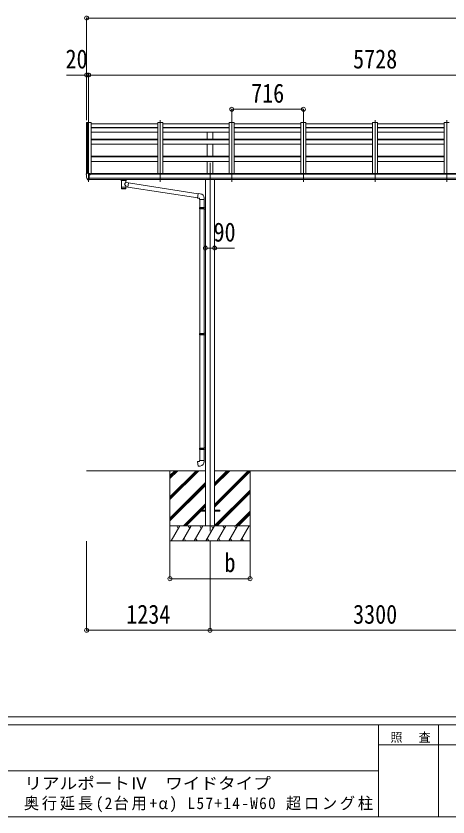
# Model space of a CAD drawing. Units: millimetres at full size, sheet at 1:40; some dimension numbers follow another scale. Extents: x -11181 to 11305, y -7804 to 7716.
# Drawn here: x 42 to 4359, y -7804 to 191 of the extents above; entities that cross this region are included whole.
import ezdxf
from ezdxf.enums import TextEntityAlignment as Align

# ---------------------------------------------------------------- set-up
doc = ezdxf.new("R2010")
doc.units = ezdxf.units.MM
doc.header["$LTSCALE"] = 40
doc.header["$PDMODE"] = 32
doc.header["$PDSIZE"] = 40
for name, color, linetype, lineweight in [('0-0_0', 7, 'Continuous', 9), ('0-1_本体', 4, 'Continuous', 9), ('0-2_部品', 7, 'Continuous', 9), ('0-8_PARTS2', 2, 'Continuous', 9), ('0-A_寸法', 6, 'Continuous', 9), ('F-0_240', 7, 'Continuous', 9)]:
    doc.layers.add(name, color=color, linetype=linetype, lineweight=lineweight)
doc.styles.add('ＭＳ ゴシック', font='')
doc.styles.get('ＭＳ ゴシック').set_extended_font_data('MS Gothic')

msp = doc.modelspace()

# ---------------------------------------------------------------- linework, layer by layer
at = {"layer": '0-0_0'}
for p, q in [((746.42, -4347.1), (1935.22, -4347.1)), ((1580.42, -4347.1), (1580.42, -5047.1)), ((1580.42, -4607.83), (1841.15, -4347.1)), ((1580.42, -4621.97), (1855.29, -4347.1)), ((1580.42, -4636.11), (1869.43, -4347.1)), ((1580.42, -4423.98), (1657.3, -4347.1)), ((1580.42, -4409.84), (1643.16, -4347.1)), ((1580.42, -4395.7), (1629.01, -4347.1)), ((2025.62, -4683.13), (2361.65, -4347.1)), ((2025.62, -4697.27), (2375.79, -4347.1)), ((2025.62, -4499.28), (2177.8, -4347.1)), ((2025.62, -4485.14), (2163.66, -4347.1)), ((2025.62, -4471), (2149.51, -4347.1)), ((2025.62, -4347.1), (5235.22, -4347.1)), ((2025.62, -4711.41), (2380.42, -4356.62)), ((2380.42, -4347.1), (2380.42, -5047.1)), ((1580.42, -4819.96), (1935.22, -4465.16)), ((1580.42, -4834.1), (1935.22, -4479.3)), ((1580.42, -4848.25), (1935.22, -4493.45)), ((2025.62, -4895.26), (2380.42, -4540.46)), ((2037.92, -4897.1), (2380.42, -4554.6)), ((2052.06, -4897.1), (2380.42, -4568.75)), ((1715.41, -4897.1), (1935.22, -4677.29)), ((1884.06, -4742.59), (1935.22, -4691.44)), ((1898.2, -4742.59), (1935.22, -4705.58)), ((1729.55, -4897.1), (1880.42, -4746.24)), ((1743.69, -4897.1), (1889.2, -4751.59)), ((2235.91, -4897.1), (2380.42, -4752.59)), ((2250.05, -4897.1), (2380.42, -4766.74)), ((2264.19, -4897.1), (2380.42, -4780.88)), ((2380.42, -4897.1), (1580.42, -4897.1)), ((1590.71, -5047.1), (1677.31, -4897.1)), ((1662.31, -4923.08), (1647.31, -4897.1)), ((1706.18, -5047.1), (1792.78, -4897.1)), ((1777.78, -4923.08), (1762.78, -4897.1)), ((1821.65, -5047.1), (1908.25, -4897.1)), ((1893.25, -4923.08), (1878.25, -4897.1)), ((1937.12, -5047.1), (2023.72, -4897.1)), ((2008.72, -4923.08), (1993.72, -4897.1)), ((2052.59, -5047.1), (2139.19, -4897.1)), ((2124.19, -4923.08), (2109.19, -4897.1)), ((2168.06, -5047.1), (2254.66, -4897.1)), ((2224.66, -4897.1), (2239.66, -4923.08)), ((2283.53, -5047.1), (2370.13, -4897.1)), ((1721.17, -5021.12), (1736.17, -5047.1)), ((1836.65, -5021.12), (1851.65, -5047.1)), ((1952.12, -5021.12), (1967.11, -5047.1)), ((2067.58, -5021.12), (2082.58, -5047.1)), ((2183.05, -5021.12), (2198.05, -5047.1)), ((2298.53, -5021.12), (2313.52, -5047.1)), ((1580.42, -5047.1), (2380.42, -5047.1))]:
    msp.add_line(p, q, dxfattribs=at)
at = {"layer": '0-1_本体'}
for p, q in [((746.42, -872.17), (746.41, -1384.26)), ((747.36, -871.29), (755.2, -870.88)), ((755.42, -870.95), (755.42, -1377.71)), ((755.49, -871.07), (756.12, -872.69)), ((791.42, -870.87), (791.42, -1387.89)), ((1457.42, -870.87), (1457.42, -1377.49)), ((1507.42, -870.87), (1457.42, -870.87)), ((1507.42, -870.87), (1507.42, -1377.49)), ((2173.42, -870.87), (2173.42, -1377.49)), ((2223.42, -870.87), (2173.42, -870.87)), ((2223.42, -870.87), (2223.42, -1377.49)), ((2889.42, -870.87), (2889.42, -1377.49)), ((2939.42, -870.87), (2889.42, -870.87)), ((2939.42, -870.87), (2939.42, -1377.49)), ((3605.42, -870.87), (3605.42, -1377.49)), ((3655.42, -870.87), (3605.42, -870.87)), ((3655.42, -870.87), (3655.42, -1377.49)), ((4321.42, -870.87), (4321.42, -1377.49)), ((4371.42, -870.87), (4321.42, -870.87)), ((791.42, -883.87), (1457.42, -883.87)), ((791.42, -921.66), (1457.42, -921.66)), ((791.42, -924.77), (1457.42, -924.77)), ((1507.42, -883.87), (2173.42, -883.87)), ((1507.42, -921.66), (2173.42, -921.66)), ((1507.42, -924.77), (2173.42, -924.77)), ((2223.42, -883.87), (2889.42, -883.87)), ((2223.42, -921.66), (2889.42, -921.66)), ((2223.42, -924.77), (2889.42, -924.77)), ((2939.42, -883.87), (3605.42, -883.87)), ((2939.42, -921.66), (3605.42, -921.66)), ((2939.42, -924.77), (3605.42, -924.77)), ((3655.42, -883.87), (4321.42, -883.87)), ((3655.42, -921.66), (4321.42, -921.66)), ((3655.42, -924.77), (4321.42, -924.77)), ((791.42, -969.42), (1457.42, -969.42)), ((791.42, -1037.67), (1457.42, -1037.67)), ((1507.42, -969.42), (2173.42, -969.42)), ((1507.42, -1037.67), (2173.42, -1037.67)), ((1952.92, -1036.33), (1952.92, -969.42)), ((2007.92, -1036.33), (2007.92, -969.42)), ((2223.42, -969.42), (2889.42, -969.42)), ((2223.42, -1037.67), (2889.42, -1037.67)), ((2939.42, -969.42), (3605.42, -969.42)), ((2939.42, -1037.67), (3605.42, -1037.67)), ((3655.42, -969.42), (4321.42, -969.42)), ((3655.42, -1037.67), (4321.42, -1037.67)), ((791.42, -1043.86), (1457.42, -1043.86)), ((791.42, -1087.68), (1457.42, -1087.68)), ((1507.42, -1043.86), (2173.42, -1043.86)), ((1507.42, -1087.68), (2173.42, -1087.68)), ((1952.92, -1209.22), (1952.92, -1087.68)), ((2007.92, -1209.22), (2007.92, -1087.68)), ((2223.42, -1043.86), (2889.42, -1043.86)), ((2223.42, -1087.68), (2889.42, -1087.68)), ((2939.42, -1043.86), (3605.42, -1043.86)), ((2939.42, -1087.68), (3605.42, -1087.68)), ((3655.42, -1043.86), (4321.42, -1043.86)), ((3655.42, -1087.68), (4321.42, -1087.68)), ((791.42, -1209.22), (1457.42, -1209.22)), ((791.42, -1216.22), (1457.42, -1216.22)), ((791.42, -1259.77), (1457.42, -1259.77)), ((1507.42, -1209.22), (2173.42, -1209.22)), ((1507.42, -1216.22), (2173.42, -1216.22)), ((1507.42, -1259.77), (2173.42, -1259.77)), ((1952.92, -1381.19), (1952.92, -1259.77)), ((2007.92, -1381.19), (2007.92, -1259.77)), ((2223.42, -1209.22), (2889.42, -1209.22)), ((2223.42, -1216.22), (2889.42, -1216.22)), ((2223.42, -1259.77), (2889.42, -1259.77)), ((2939.42, -1209.22), (3605.42, -1209.22)), ((2939.42, -1216.22), (3605.42, -1216.22)), ((2939.42, -1259.77), (3605.42, -1259.77)), ((3655.42, -1209.22), (4321.42, -1209.22)), ((3655.42, -1216.22), (4321.42, -1216.22)), ((3655.42, -1259.77), (4321.42, -1259.77)), ((6487.92, -1387.89), (772.92, -1387.89)), ((772.92, -1429.12), (6487.92, -1429.12)), ((796.42, -1387.89), (796.42, -1381.19)), ((6464.42, -1381.19), (796.42, -1381.19)), ((6487.92, -1440.96), (772.92, -1440.89)), ((1935.22, -1441.05), (1935.22, -4897.12)), ((2025.62, -1441.05), (2025.62, -4897.12))]:
    msp.add_line(p, q, dxfattribs=at)
msp.add_lwpolyline([(756.12, -1377.71), (756.12, -870.87), (791.42, -870.87)], dxfattribs=at)
msp.add_circle((780.39, -1392.63), 3, dxfattribs=at)
for centre, radius, start, end in [((747.42, -872.29), 1, 93, 173.32986), ((755.21, -871.18), 0.301, 21.06327, 92.86679)]:
    msp.add_arc(centre, radius, start, end, dxfattribs=at)
at = {"layer": '0-2_部品'}
for p, q in [((744.22, -1387.07), (744.22, -1387.7)), ((751.13, -1378.27), (747.06, -1384.08)), ((758.59, -1444.39), (748.85, -1429.01)), ((766.22, -1446.2), (766.22, -1377.7)), ((767.72, -1378.62), (766.22, -1378.62)), ((772.72, -1387.43), (766.22, -1387.04)), ((767.72, -1378.62), (767.72, -1384.79)), ((777.39, -1380.12), (767.72, -1379.39)), ((767.72, -1382.39), (781.72, -1382.44)), ((777.19, -1392.62), (777.72, -1392.62)), ((777.72, -1392.62), (778.02, -1392.62)), ((778.22, -1382.43), (778.22, -1380.53)), ((782.72, -1383.55), (782.72, -1387.88)), ((764.72, -1446.11), (761.01, -1445.88)), ((764.72, -1446.11), (766.22, -1446.2)), ((766.22, -1444), (766.72, -1444)), ((766.72, -1444), (767.22, -1443)), ((772.72, -1443), (767.22, -1443)), ((1090.71, -1447.21), (1090.71, -1441.09)), ((1094.81, -1451.71), (1094.8, -1532)), ((1140.61, -1469.28), (1140.61, -1451.69)), ((1165.84, -1473.19), (1140.61, -1469.27)), ((1140.63, -1532), (1140.61, -1515.37)), ((1140.61, -1515.62), (1158.82, -1518.45)), ((1144.71, -1447.21), (1144.71, -1441.09)), ((1165.84, -1473.19), (1158.82, -1518.45)), ((1857.28, -1625.02), (1159.09, -1516.7)), ((1860.95, -1583.09), (1165.52, -1475.2)), ((1881.94, -1583.15), (1861.1, -1581.33)), ((1877.02, -1638.89), (1923.02, -1638.89)), ((1879.02, -1638.89), (1879.02, -1721.55)), ((1921.02, -1638.89), (1921.02, -1718.99)), ((1923.02, -1638.89), (1923.02, -1627.98)), ((1877.02, -1723.55), (1878.02, -1721.55)), ((1877.02, -1723.55), (1921.02, -1723.55)), ((1877.02, -1723.55), (1877.02, -1731.55)), ((1877.02, -1731.55), (1921.02, -1731.55)), ((1877.02, -1731.55), (1878.02, -1733.55)), ((1878.02, -1721.55), (1921.02, -1721.55)), ((1878.02, -1733.55), (1921.02, -1733.55)), ((1879.02, -1733.55), (1879.02, -2977.74)), ((1916.54, -1723.55), (1916.11, -1721.55)), ((1919.02, -1719.05), (1935.02, -1718.58)), ((1919.02, -1721.05), (1919.02, -1719.05)), ((1919.02, -1721.05), (1921.02, -1721.05)), ((1919.02, -1736.05), (1919.02, -1734.05)), ((1919.02, -1736.05), (1935.02, -1736.52)), ((1921.02, -1736.11), (1921.02, -2975.18)), ((1935.02, -1718.58), (1935.02, -1736.52)), ((1877.02, -2979.74), (1878.02, -2977.74)), ((1877.02, -2979.74), (1921.02, -2979.74)), ((1877.02, -2979.74), (1877.02, -2987.74)), ((1877.02, -2987.74), (1921.02, -2987.74)), ((1877.02, -2987.74), (1878.02, -2989.74)), ((1878.02, -2977.74), (1921.02, -2977.74)), ((1878.02, -2989.74), (1921.02, -2989.74)), ((1879.02, -2989.74), (1879.02, -4122.9)), ((1916.54, -2979.74), (1916.11, -2977.74)), ((1919.02, -2975.24), (1935.02, -2974.77)), ((1919.02, -2977.24), (1919.02, -2975.24)), ((1919.02, -2977.24), (1921.02, -2977.24)), ((1919.02, -2992.24), (1919.02, -2990.24)), ((1919.02, -2992.24), (1935.02, -2992.71)), ((1921.02, -2992.3), (1921.02, -4120.34)), ((1935.02, -2974.77), (1935.02, -2992.71)), ((1877.02, -4124.9), (1878.02, -4122.9)), ((1877.02, -4124.9), (1921.02, -4124.9)), ((1877.02, -4124.9), (1877.02, -4132.9)), ((1877.02, -4132.9), (1921.02, -4132.9)), ((1877.02, -4132.9), (1878.02, -4134.9)), ((1878.02, -4122.9), (1921.02, -4122.9)), ((1878.02, -4134.9), (1921.02, -4134.9)), ((1879.02, -4134.9), (1879.02, -4244.9)), ((1916.54, -4124.9), (1916.11, -4122.9)), ((1919.02, -4120.4), (1935.02, -4119.93)), ((1919.02, -4122.4), (1919.02, -4120.4)), ((1919.02, -4122.4), (1921.02, -4122.4)), ((1919.02, -4137.4), (1919.02, -4135.4)), ((1919.02, -4137.4), (1935.02, -4137.87)), ((1921.02, -4137.46), (1921.02, -4244.9)), ((1935.02, -4119.93), (1935.02, -4137.87)), ((1877.02, -4244.9), (1923.02, -4244.9)), ((1877.02, -4254.9), (1877.02, -4244.9)), ((1923.02, -4244.9), (1923.02, -4255.82))]:
    msp.add_line(p, q, dxfattribs=at)
at = {"layer": '0-2_部品', "color": 4}
for p, q in [((1880.22, -4742.59), (1880.22, -4751.59)), ((1880.22, -4742.59), (1935.22, -4742.59)), ((1880.22, -4751.59), (1935.22, -4751.59)), ((2025.22, -4742.59), (2080.22, -4742.59)), ((2025.22, -4751.59), (2080.22, -4751.59)), ((2080.22, -4742.59), (2080.22, -4751.59))]:
    msp.add_line(p, q, dxfattribs=at)
at = {"layer": '0-2_部品'}
for points in [[(766.22, -1377.7), (754.22, -1377.7), (751.89, -1377.84)], [(766.22, -1432.31), (769.38, -1431.9), (772.72, -1431.47)], [(772.72, -1443), (772.72, -1384.79), (767.72, -1384.79)], [(777.39, -1380.12), (777.56, -1380.13), (777.72, -1380.17), (777.86, -1380.21), (777.98, -1380.26), (778.08, -1380.32), (778.16, -1380.39), (778.2, -1380.46), (778.22, -1380.53)], [(778.02, -1391.43), (778.02, -1392.62), (782.72, -1392.62)], [(782.72, -1391), (782.72, -1392.62), (783.19, -1392.62)], [(1090.75, -1447.26), (1090.73, -1446.91), (1090.98, -1445.95), (1091.5, -1445.07), (1092.3, -1444.23), (1093.41, -1443.43), (1094.81, -1442.71)], [(1090.75, -1447.15), (1090.73, -1447.5), (1090.98, -1448.46), (1091.5, -1449.35), (1092.3, -1450.18), (1093.41, -1450.98), (1094.81, -1451.71)], [(1140.61, -1442.72), (1140.85, -1442.81), (1142.2, -1443.55), (1143.32, -1444.39), (1144.07, -1445.26), (1144.53, -1446.16), (1144.7, -1447.04)], [(1140.61, -1451.69), (1140.85, -1451.6), (1142.2, -1450.87), (1143.32, -1450.02), (1144.07, -1449.15), (1144.53, -1448.25), (1144.7, -1447.37)], [(1861.1, -1581.33), (1857.09, -1627.15), (1877.02, -1628.89), (1877.02, -1638.89)], [(1916.54, -1723.55), (1916.54, -1731.55), (1916.11, -1733.55)], [(1919.02, -1734.05), (1921.02, -1734.05), (1921.02, -1721.05)], [(1916.54, -2979.74), (1916.54, -2987.74), (1916.11, -2989.74)], [(1919.02, -2990.24), (1921.02, -2990.24), (1921.02, -2977.24)], [(1916.54, -4124.9), (1916.54, -4132.9), (1916.11, -4134.9)], [(1919.02, -4135.4), (1921.02, -4135.4), (1921.02, -4122.4)], [(1881.94, -4300.65), (1861.1, -4302.47), (1857.09, -4256.64), (1877.02, -4254.9)]]:
    msp.add_lwpolyline(points, dxfattribs=at)
for centre, radius, start, end in [((747.22, -1387.07), 3, 93, 180), ((936.71, -1387.7), 192.49, 180.0008, 192.1233), ((751.45, -1427.51), 3, 191.83348, 210), ((751.95, -1378.84), 1, 93.5, 145), ((780.22, -1392.62), 2.5, 151.64236, 180), ((780.22, -1392.62), 2.5, 0, 151.64236), ((761.19, -1442.89), 3, 210, 266.5), ((1107.78, -1492.42), 51.38, 92.46126, 104.61963), ((1127.67, -1492.42), 51.38, 75.38037, 87.53874), ((1878.02, -1627.98), 45, 0, 85), ((1878.02, -4255.82), 45, 275, 0)]:
    msp.add_arc(centre, radius, start, end, dxfattribs=at)
for centre, major_axis, ratio, start_param, end_param in [((781.72, -1383.55), (-0.02, 1.1), 0.906239, 4.6917496, 6.2625459), ((1117.71, -1452.9), (-22.91, -0.42), 0.072511, 4.711586, 6.2823824), ((1117.71, -1519.56), (22.91, 0), 0.122865, 6.2831853, 9.424778), ((1117.74, -1451.27), (-22.91, -0.42), 0.072511, 4.711586, 6.2823824), ((1117.69, -1451.28), (22.92, -0.42), 0.07247, 0.0008089, 1.5716053), ((1117.69, -1452.9), (22.92, -0.42), 0.07247, 0.0008089, 1.5716053), ((1117.71, -1488.83), (-22.81, 26.62), 0.234429, 3.1563334, 4.5976381), ((1120.27, -1491.47), (20.32, 22.25), 0.045535, 4.9756507, 6.2441899), ((1128.71, -1447.21), (16, 0), 0.361356, 0, 0.0194874), ((1128.71, -1447.21), (16, 0), 0.361356, 6.2636979, 6.2831853), ((1117.71, -1532), (22.92, 0), 0.101955, 6.2829723, 9.4248207), ((1117.71, -1532), (22.92, 0), 0.101955, 3.1415499, 6.2833984)]:
    msp.add_ellipse(centre, major_axis=major_axis, ratio=ratio, start_param=start_param, end_param=end_param, dxfattribs=at)
at = {"layer": '0-8_PARTS2'}
for p, q in [((766.42, -850.13), (766.42, -1464.31)), ((1482.42, -850.13), (1482.42, -1464.31)), ((2198.42, -850.13), (2198.42, -1464.31)), ((2914.42, -850.13), (2914.42, -1464.31)), ((3630.42, -850.13), (3630.42, -1464.31)), ((4346.42, -850.13), (4346.42, -1464.31)), ((1980.42, -1275.5), (1980.42, -4950.73))]:
    msp.add_line(p, q, dxfattribs=at)
at = {"layer": '0-A_寸法'}
for p, q in [((746.42, 170.75), (746.42, -398.09)), ((746.42, 170.75), (7946.41, 170.75)), ((746.42, -398.09), (546.42, -398.09)), ((746.42, -398.09), (746.42, -850.13)), ((766.42, -398.09), (746.42, -398.09)), ((766.42, -398.09), (766.42, -853.66)), ((766.42, -398.09), (6494.42, -398.09)), ((766.42, -398.09), (766.42, -850.13)), ((2198.42, -739.53), (2198.42, -857.13)), ((2198.42, -739.53), (2914.42, -739.53)), ((2914.42, -739.53), (2914.42, -857.13)), ((1935.22, -2125.84), (2025.62, -2125.84)), ((2025.62, -2125.84), (2225.62, -2125.84)), ((746.42, -5939.98), (746.42, -5050.58)), ((1580.42, -5424.99), (1580.42, -5050.58)), ((1980.42, -5939.98), (1980.42, -5050.58)), ((2380.42, -5424.99), (2380.42, -5050.58)), ((1580.42, -5424.99), (2380.42, -5424.99)), ((746.42, -5939.98), (1980.42, -5939.98)), ((1980.42, -5939.98), (5280.42, -5939.98))]:
    msp.add_line(p, q, dxfattribs=at)
for p in [(746.42, 170.75), (746.42, -398.09), (766.42, -398.09), (2198.42, -739.53), (2914.42, -739.53), (1935.22, -2125.84), (2025.62, -2125.84), (1580.42, -5424.99), (2380.42, -5424.99), (746.42, -5939.98), (1980.42, -5939.98)]:
    msp.add_point(p, dxfattribs=at)
at = {"layer": 'F-0_240', "color": 5}
for p, q in [((-11180.61, -6803.54), (10739.39, -6803.54)), ((-11180.61, -6883.54), (7183.72, -6883.54)), ((3663.72, -6883.54), (3663.72, -7803.54)), ((4263.72, -6883.54), (4263.72, -7803.54)), ((3663.72, -7083.54), (6063.72, -7083.54)), ((-4536.28, -7343.54), (3663.72, -7343.54)), ((-11180.61, -7803.54), (10739.39, -7803.54))]:
    msp.add_line(p, q, dxfattribs=at)

# ---------------------------------------------------------------- texts
at = {"layer": '0-A_寸法', "color": 7, "style": 'ＭＳ ゴシック', "width": 0.85}
for s, p in [('20', (536.42, -390.09)), ('5728', (3410.42, -390.09)), ('716', (2391.42, -731.53)), ('90', (2015.62, -2117.84)), ('b', (2125.42, -5416.99)), ('1234', (1143.42, -5931.98)), ('3300', (3410.42, -5931.98))]:
    msp.add_text(s, height=190.6, dxfattribs=at).set_placement(p, align=Align.BOTTOM_LEFT)
at = {"layer": 'F-0_240', "style": 'ＭＳ ゴシック', "width": 1.1}
msp.add_text('リアルポートⅣ\u3000ワイドタイプ', height=117.3, dxfattribs=at).set_placement((124.97, -7561.39), align=Align.BOTTOM_LEFT)
at = {"layer": 'F-0_240', "attachment_point": 7, "style": 'ＭＳ ゴシック'}
for s, insert, char_height in [('\\T1.17;照\u3000査', (3783.72, -7063.54), 87.98), ('\\T1.18;\\W0.95;奥行延長(2台用+α)\\~L57+14-W60\\~超ロング柱', (120.88, -7756.06), 117.3)]:
    msp.add_mtext(s, dxfattribs=dict(at, insert=insert, char_height=char_height))

doc.saveas('drawing.dxf')
